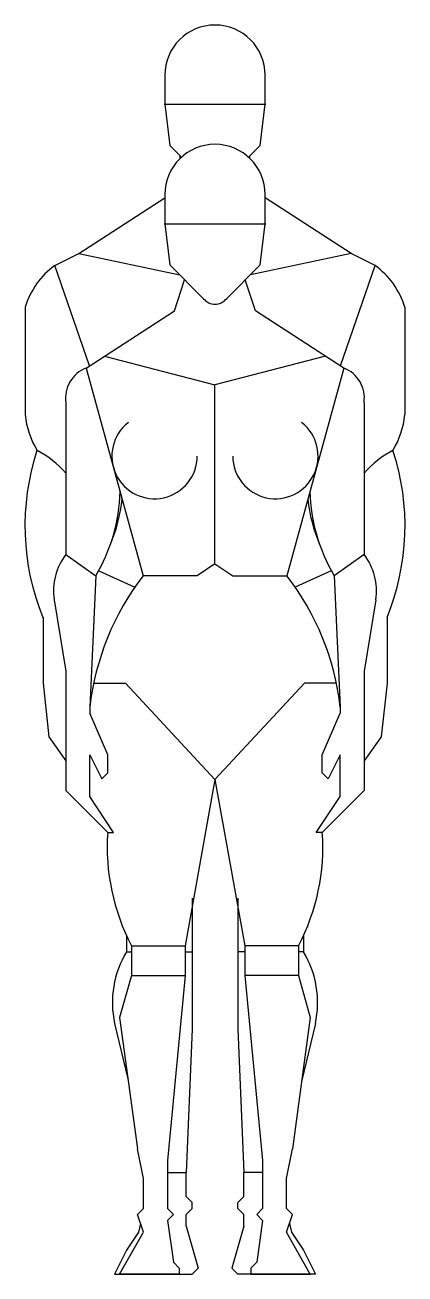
# Model space of a CAD drawing. Extents: x 130.29 to 130.85, y 60.03 to 61.84.
import ezdxf

# ---------------------------------------------------------------- set-up
doc = ezdxf.new("R2010")
doc.units = 0
doc.layers.get('0').update_dxf_attribs({"linetype": 'CONTINUOUS'})

msp = doc.modelspace()

# ---------------------------------------------------------------- linework, layer by layer
for p, q in [((130.4954, 61.7279), (130.6428, 61.7279)), ((130.5186, 61.6494), (130.5186, 61.6527)), ((130.6197, 61.6494), (130.6197, 61.6527)), ((130.3711, 61.5111), (130.4962, 61.592)), ((130.7671, 61.5111), (130.6421, 61.592)), ((130.4954, 61.5544), (130.6428, 61.5544)), ((130.3364, 61.4937), (130.3711, 61.5111)), ((130.3711, 61.5111), (130.5178, 61.48)), ((130.7671, 61.5111), (130.6205, 61.48)), ((130.8018, 61.4937), (130.7671, 61.5111)), ((130.3866, 61.3477), (130.3364, 61.4937)), ((130.7516, 61.3477), (130.8018, 61.4937)), ((130.5102, 61.4276), (130.525, 61.4728)), ((130.628, 61.4276), (130.6132, 61.4728)), ((130.2931, 61.433), (130.2931, 61.2769)), ((130.3819, 61.3446), (130.5102, 61.4276)), ((130.7563, 61.3446), (130.628, 61.4276)), ((130.8452, 61.433), (130.8452, 61.2769)), ((130.4083, 61.3617), (130.5691, 61.3204)), ((130.7299, 61.3617), (130.5691, 61.3204)), ((130.3819, 61.3446), (130.4646, 61.0427)), ((130.7563, 61.3446), (130.6736, 61.0427)), ((130.5691, 61.06), (130.5691, 61.3204)), ((130.3525, 61.2942), (130.3525, 61.1208)), ((130.7858, 61.2942), (130.7858, 61.1208)), ((130.3525, 61.1208), (130.3525, 61.0736)), ((130.7858, 61.1208), (130.7858, 61.0736)), ((130.3525, 61.0736), (130.3958, 61.0427)), ((130.7858, 61.0736), (130.7424, 61.0427)), ((130.4, 61.0501), (130.4527, 61.0264)), ((130.7382, 61.0501), (130.6855, 61.0264)), ((130.3958, 61.0427), (130.3871, 60.8519)), ((130.7424, 61.0427), (130.7511, 60.8519)), ((130.3871, 60.8519), (130.3871, 60.8433)), ((130.7511, 60.8519), (130.7511, 60.8433)), ((130.5359, 60.5744), (130.5359, 60.4691)), ((130.6023, 60.5744), (130.6023, 60.4691)), ((130.4405, 60.5199), (130.4405, 60.4963)), ((130.6977, 60.5199), (130.6977, 60.4963)), ((130.4479, 60.505), (130.5259, 60.505)), ((130.6904, 60.505), (130.6123, 60.505)), ((130.4405, 60.4963), (130.4479, 60.4963)), ((130.5259, 60.4963), (130.5359, 60.4963)), ((130.6123, 60.4963), (130.6023, 60.4963)), ((130.6977, 60.4963), (130.6904, 60.4963)), ((130.4479, 60.4616), (130.5259, 60.4616)), ((130.6904, 60.4616), (130.6123, 60.4616)), ((130.4232, 60.3923), (130.4429, 60.3099)), ((130.7151, 60.3923), (130.6953, 60.3099)), ((130.4999, 60.1754), (130.5272, 60.1754)), ((130.5272, 60.1407), (130.5272, 60.1754)), ((130.6384, 60.1754), (130.611, 60.1754)), ((130.611, 60.1407), (130.611, 60.1754)), ((130.5359, 60.1321), (130.5272, 60.1407)), ((130.6023, 60.1321), (130.611, 60.1407)), ((130.5272, 60.1147), (130.5359, 60.1234)), ((130.5359, 60.1234), (130.5359, 60.1321)), ((130.6023, 60.1234), (130.6023, 60.1321)), ((130.611, 60.1147), (130.6023, 60.1234)), ((130.5272, 60.0974), (130.5272, 60.1147)), ((130.611, 60.0974), (130.611, 60.1147)), ((130.4405, 60.0627), (130.4232, 60.028)), ((130.6977, 60.0627), (130.7151, 60.028)), ((130.4232, 60.028), (130.5359, 60.028)), ((130.7151, 60.028), (130.6023, 60.028))]:
    msp.add_line(p, q)
msp.add_lwpolyline([(130.618, 61.651), (130.6349, 61.6679), (130.6421, 61.7279), (130.6421, 61.7702, 1), (130.4962, 61.7702), (130.4962, 61.7279), (130.5034, 61.6679), (130.5203, 61.651, 0.470233)], format="xyb")
msp.add_lwpolyline([(130.5857, 61.4453), (130.6349, 61.4944), (130.6421, 61.5544), (130.6421, 61.5968, 1), (130.4962, 61.5968), (130.4962, 61.5544), (130.5034, 61.4944), (130.5525, 61.4453, 0.470233)], format="xyb", close=True)
for points in [[(130.5691, 61.06), (130.5433, 61.0427), (130.4646, 61.0427)], [(130.5691, 61.06), (130.595, 61.0427), (130.6736, 61.0427)], [(130.3351, 61.008), (130.3525, 60.904), (130.3525, 60.7305), (130.3785, 60.7045), (130.4132, 60.6698), (130.4218, 60.6698), (130.3871, 60.7218), (130.3871, 60.7825), (130.4045, 60.7478), (130.4132, 60.7565), (130.4132, 60.7825), (130.3871, 60.8433)], [(130.8031, 61.008), (130.7858, 60.904), (130.7858, 60.7305), (130.7598, 60.7045), (130.7251, 60.6698), (130.7164, 60.6698), (130.7511, 60.7218), (130.7511, 60.7825), (130.7338, 60.7478), (130.7251, 60.7565), (130.7251, 60.7825), (130.7511, 60.8433)], [(130.3191, 60.982), (130.3191, 60.8866), (130.3277, 60.8086), (130.3525, 60.774)], [(130.8192, 60.982), (130.8192, 60.8866), (130.8105, 60.8086), (130.7858, 60.774)], [(130.3927, 60.8866), (130.4392, 60.8866), (130.5691, 60.7467)], [(130.7455, 60.8866), (130.6991, 60.8866), (130.5691, 60.7467)], [(130.5691, 60.7467), (130.5259, 60.505), (130.5259, 60.4616)], [(130.5691, 60.7467), (130.6123, 60.505), (130.6123, 60.4616)], [(130.4479, 60.505), (130.4479, 60.4616), (130.4305, 60.4009), (130.4565, 60.2101)], [(130.6904, 60.505), (130.6904, 60.4616), (130.7077, 60.4009), (130.6817, 60.2101)], [(130.5359, 60.4963), (130.5359, 60.3836), (130.5272, 60.1754)], [(130.6023, 60.4963), (130.6023, 60.3836), (130.611, 60.1754)], [(130.5259, 60.4616), (130.4999, 60.1928), (130.4999, 60.1234), (130.5086, 60.1147), (130.4999, 60.106), (130.5086, 60.0453), (130.5172, 60.0367), (130.5172, 60.028), (130.4305, 60.028), (130.4652, 60.0887), (130.4565, 60.1147), (130.4652, 60.1234), (130.4652, 60.1668), (130.4565, 60.2101)], [(130.6123, 60.4616), (130.6384, 60.1928), (130.6384, 60.1234), (130.6297, 60.1147), (130.6384, 60.106), (130.6297, 60.0453), (130.621, 60.0367), (130.621, 60.028), (130.7077, 60.028), (130.673, 60.0887), (130.6817, 60.1147), (130.673, 60.1234), (130.673, 60.1668), (130.6817, 60.2101)], [(130.461, 60.1013), (130.4578, 60.0887), (130.4405, 60.0627)], [(130.5272, 60.0974), (130.5446, 60.0367), (130.5359, 60.028)], [(130.611, 60.0974), (130.5937, 60.0367), (130.6023, 60.028)], [(130.6772, 60.1013), (130.6804, 60.0887), (130.6977, 60.0627)]]:
    msp.add_lwpolyline(points)
for centre, radius, start, end in [((130.4058, 61.3983), 0.118, 126.0274, 162.8973), ((130.7324, 61.3983), 0.118, 17.1027, 53.9726), ((130.3983, 61.3012), 0.0464, 110.688, 188.6379), ((130.7399, 61.3012), 0.0464, 351.3621, 69.312), ((130.4188, 61.2899), 0.1264, 185.9061, 210.9638), ((130.4812, 61.2167), 0.062, 127.8213, 0), ((130.657, 61.2167), 0.062, 180, 52.1787), ((130.7194, 61.2899), 0.1264, 329.0362, 354.0939), ((130.6443, 61.1152), 0.3515, 161.8205, 202.2703), ((130.2511, 61.1063), 0.1325, 40.1375, 63.4349), ((130.8871, 61.1063), 0.1325, 116.5651, 139.8625), ((130.4939, 61.1152), 0.3515, 337.7297, 18.1795), ((130.1792, 61.1715), 0.252, 329.2715, 358.5373), ((130.9591, 61.1715), 0.252, 181.4627, 210.7285), ((130.2085, 61.1772), 0.2267, 336.9204, 354.2229), ((130.9297, 61.1772), 0.2267, 185.7771, 203.0796), ((130.4205, 61.0205), 0.0863, 142.0456, 188.3307), ((130.7177, 61.0205), 0.0863, 351.6693, 37.9544), ((130.7687, 60.8081), 0.3841, 142.3421, 173.4465), ((130.3696, 60.8081), 0.3841, 6.5535, 37.6579), ((130.7189, 60.6481), 0.3065, 175.9433, 207.8341), ((130.4194, 60.6481), 0.3065, 332.1659, 4.0567), ((130.5619, 60.4226), 0.142, 148.7363, 192.3391), ((130.5763, 60.4226), 0.142, 347.6609, 31.2637)]:
    msp.add_arc(centre, radius, start, end)

doc.saveas('drawing.dxf')
